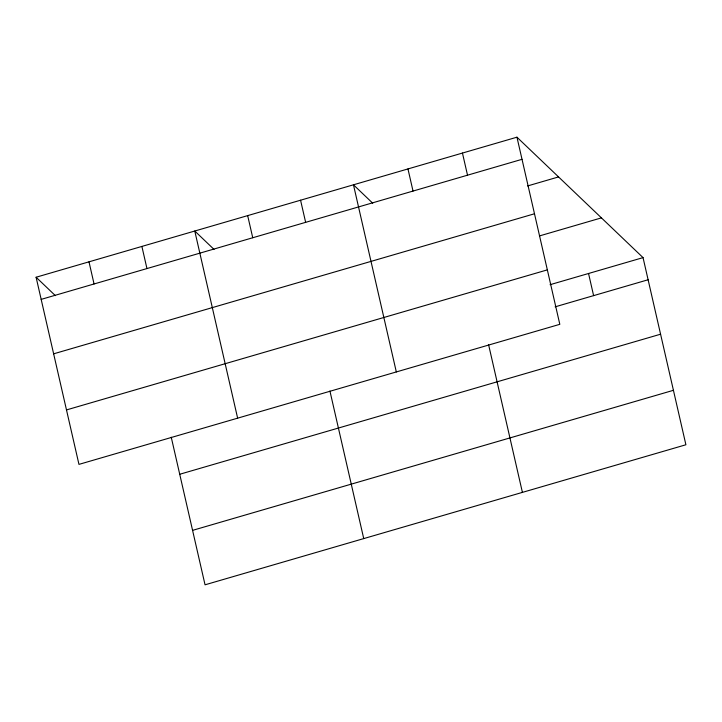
<?xml version="1.0" encoding="UTF-8"?>
<svg xmlns="http://www.w3.org/2000/svg" width="722" height="722" viewBox="0 0 722 722"><rect width="100%" height="100%" fill="white"/><g stroke="black" fill="none" stroke-linecap="round" stroke-linejoin="round"><path stroke-width="1.08" d="M516.952 137.189L559.812 324.322L78.96 464.381L36.1 277.239L516.952 137.189L643.04 257.619L685.9 444.761L205.048 584.811L171.249 437.234M41.172 299.377L522.015 159.318M527.574 185.951L558.557 176.926M53.645 353.825L534.488 213.775M539.451 235.932L601.426 217.873M66.487 409.925L547.339 269.875M550.074 284.694L643.04 257.619M555.146 306.832L648.112 279.757M179.733 474.264L660.576 334.205M192.584 530.363L673.427 390.304M372.723 203.207L353.464 184.805L396.324 371.947M214.046 249.424L194.778 231.022L237.637 418.164M36.1 277.239L55.368 295.641M588.547 273.494L593.61 295.632M462.45 153.055L467.522 175.193M488.613 344.8L522.412 492.377M407.957 168.93L413.029 191.068M300.569 200.211L305.641 222.349M329.927 391.017L363.735 538.594M247.673 215.616L252.745 237.755M141.891 246.428L146.954 268.566M88.996 261.833L94.059 283.972"/></g></svg>
